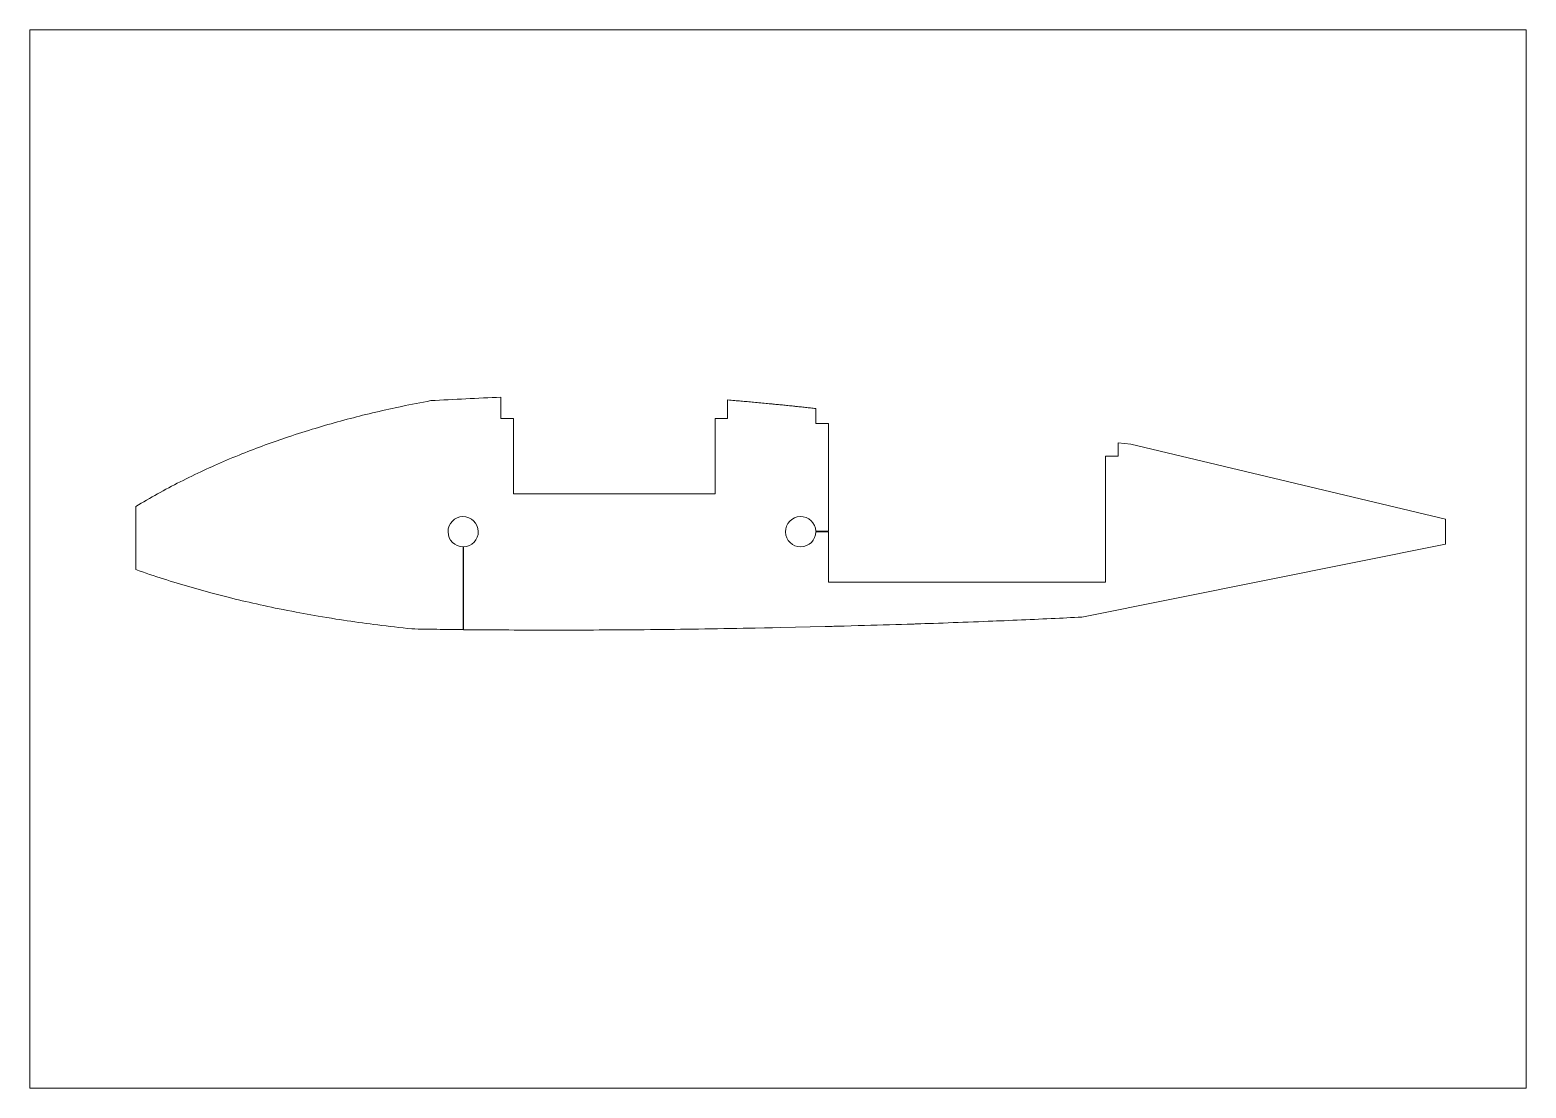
# Paper-space layout 'Sheet' of a CAD drawing. Header units: millimetres. Extents: x 0 to 594, y 0 to 420.
# The model-space entities are those that its viewports show. They can reach past a viewport. Long polylines and large blocks are cut down to what shows.
import ezdxf

# ---------------------------------------------------------------- set-up
doc = ezdxf.new("R2010")
doc.units = ezdxf.units.MM
doc.layers.add('Geometries', color=7, linetype='Continuous')

msp = doc.modelspace()

# ---------------------------------------------------------------- linework, layer by layer
at = {"layer": 'Geometries', "linetype": 'Continuous', "lineweight": 13}
for p, q in [((187, 274.22), (187, 265.83)), ((277, 273.12), (277, 265.83)), ((312, 263.83), (312, 269.73)), ((192, 265.83), (187, 265.83)), ((192, 235.83), (192, 265.83)), ((277, 265.83), (272, 265.83)), ((272, 265.83), (272, 235.83)), ((312, 263.83), (317, 263.83)), ((317, 263.83), (317, 221.05)), ((432, 250.83), (432, 256.13)), ((437.03, 255.58), (432, 256.13)), ((562, 225.83), (437.03, 255.58)), ((427, 200.83), (427, 250.83)), ((427, 250.83), (432, 250.83)), ((272, 235.83), (192, 235.83)), ((42, 205.83), (42, 230.83)), ((562, 215.83), (562, 225.83)), ((312, 221.05), (317, 221.05)), ((317, 220.83), (312, 220.83)), ((317, 220.83), (317, 200.83)), ((172, 214.83), (172, 181.96)), ((172.17, 181.95), (172.17, 214.83)), ((417.59, 186.94), (562, 215.83)), ((317, 200.83), (427, 200.83))]:
    msp.add_line(p, q, dxfattribs=at)
at = {"layer": 'Geometries', "linetype": 'Continuous', "lineweight": 13, "flags": 128}
for points in [[(42, 230.83), (43.07, 231.47), (44.15, 232.11), (45.23, 232.75), (46.32, 233.38), (47.41, 234.01), (48.48, 234.63), (49.57, 235.24), (50.65, 235.84), (51.74, 236.44), (52.86, 237.05), (53.98, 237.66), (55.11, 238.26), (56.24, 238.86), (57.38, 239.46), (58.52, 240.05), (59.67, 240.63), (60.82, 241.21), (61.98, 241.79), (63.14, 242.37), (64.31, 242.94), (65.48, 243.5), (66.65, 244.06), (67.83, 244.62), (68.92, 245.13), (70.01, 245.63), (71.11, 246.13), (72.21, 246.63), (73.31, 247.12), (74.42, 247.61), (75.63, 248.14), (76.85, 248.67), (78.07, 249.19), (79.3, 249.71), (80.53, 250.23), (81.77, 250.74), (83.01, 251.24), (84.16, 251.7), (85.3, 252.16), (86.45, 252.61), (87.61, 253.06), (88.77, 253.51), (89.93, 253.95), (91.1, 254.39), (92.27, 254.83), (93.45, 255.26), (94.63, 255.69), (95.81, 256.12), (97, 256.54), (98.12, 256.94), (99.25, 257.33), (100.38, 257.72), (101.52, 258.11), (102.66, 258.49), (103.98, 258.93), (105.31, 259.36), (106.64, 259.8), (107.98, 260.22), (109.32, 260.65), (110.66, 261.07), (112.02, 261.48), (113.26, 261.86), (114.51, 262.23), (115.76, 262.6), (117.01, 262.97), (118.27, 263.33), (119.54, 263.69), (120.8, 264.05), (122.08, 264.4), (123.35, 264.75), (124.63, 265.1), (125.92, 265.44), (127.2, 265.78), (128.42, 266.09), (129.64, 266.41), (130.87, 266.72), (132.1, 267.03), (133.33, 267.33), (134.64, 267.65), (135.96, 267.97), (137.28, 268.28), (138.6, 268.59), (139.93, 268.89), (141.26, 269.2), (142.52, 269.48), (143.79, 269.76), (145.05, 270.03), (146.33, 270.3), (147.6, 270.57), (149.03, 270.87), (150.46, 271.17), (151.89, 271.46), (153.33, 271.74), (154.78, 272.02), (156.23, 272.3), (157.68, 272.58), (159.14, 272.85)], [(312, 269.73), (311.48, 269.78), (310.97, 269.84), (310.45, 269.89), (309.95, 269.95), (309.44, 270), (308.94, 270.06), (308.44, 270.11), (307.89, 270.17), (307.35, 270.23), (306.82, 270.29), (306.28, 270.34), (305.75, 270.4), (305.26, 270.45), (304.77, 270.5), (304.29, 270.55), (303.97, 270.59), (303.66, 270.62), (303.59, 270.63), (303.51, 270.64), (303.44, 270.64), (303.37, 270.65), (303.3, 270.66), (303.23, 270.67), (303.15, 270.67), (302.6, 270.73), (302.04, 270.79), (301.5, 270.85), (300.95, 270.9), (300.4, 270.96), (299.85, 271.02), (299.3, 271.07), (298.76, 271.13), (298.22, 271.18), (297.7, 271.23), (297.17, 271.29), (296.65, 271.34), (296.14, 271.39), (295.56, 271.45), (294.99, 271.5), (294.71, 271.53), (294.68, 271.54), (294.65, 271.54), (294.62, 271.54), (294.59, 271.54), (294.56, 271.55), (294.52, 271.55), (294.49, 271.55), (294.05, 271.6), (293.47, 271.65), (292.88, 271.71), (292.29, 271.77), (291.57, 271.84), (290.86, 271.9), (290.14, 271.97), (289.43, 272.04), (288.72, 272.11), (288.02, 272.17), (287.32, 272.24), (286.68, 272.29), (286.04, 272.35), (285.41, 272.41), (284.78, 272.46), (284.15, 272.52), (283.52, 272.58), (282.9, 272.63), (282.28, 272.68), (281.66, 272.74), (281.05, 272.79), (280.44, 272.84), (279.83, 272.89), (279.12, 272.95), (278.41, 273.01), (277.7, 273.07), (277, 273.12)], [(151.61, 182.25), (149.89, 182.43), (148.18, 182.62), (146.47, 182.81), (144.76, 183.01), (143.06, 183.21), (141.37, 183.41), (139.68, 183.62), (138.14, 183.81), (136.6, 184.01), (135.06, 184.21), (133.53, 184.42), (132, 184.62), (130.48, 184.84), (128.96, 185.05), (127.45, 185.27), (125.94, 185.49), (124.44, 185.72), (122.94, 185.95), (121.44, 186.18), (119.68, 186.46), (117.93, 186.75), (116.18, 187.04), (114.44, 187.33), (112.97, 187.59), (111.5, 187.84), (110.04, 188.1), (108.58, 188.37), (107.13, 188.64), (105.68, 188.91), (103.97, 189.23), (102.27, 189.56), (100.58, 189.9), (98.9, 190.24), (97.4, 190.55), (95.9, 190.86), (94.41, 191.17), (92.93, 191.49), (91.44, 191.81), (89.97, 192.14), (88.5, 192.47), (87.03, 192.81), (85.64, 193.13), (84.26, 193.45), (82.87, 193.78), (81.5, 194.12), (80.13, 194.45), (78.76, 194.79), (77.15, 195.2), (75.55, 195.61), (73.96, 196.02), (72.37, 196.44), (70.95, 196.82), (69.55, 197.2), (68.14, 197.59), (66.74, 197.98), (65.35, 198.38), (63.96, 198.78), (62.57, 199.18), (61.19, 199.59), (59.82, 200), (58.45, 200.41), (57.08, 200.83), (55.72, 201.25), (54.37, 201.68), (53.01, 202.11), (51.67, 202.54), (50.33, 202.98), (48.92, 203.44), (47.53, 203.91), (46.14, 204.38), (44.75, 204.86), (43.37, 205.34), (42, 205.83)], [(172.17, 181.95), (173.7, 181.94), (175.25, 181.92), (176.8, 181.91), (178.36, 181.9), (179.93, 181.88), (181.08, 181.87), (182.24, 181.86), (183.41, 181.86), (184.27, 181.85), (184.38, 181.85), (184.49, 181.85), (184.61, 181.85), (184.72, 181.85), (184.83, 181.85), (184.94, 181.85), (186.06, 181.84), (188.12, 181.83), (190.2, 181.82), (192.28, 181.81), (194.38, 181.8), (196.47, 181.79), (198.58, 181.79), (200.7, 181.78), (202.82, 181.78), (204.95, 181.78), (207.09, 181.78), (209.19, 181.78), (211.31, 181.78), (213.43, 181.78), (215.56, 181.79), (217.47, 181.79), (217.66, 181.79), (217.85, 181.79), (218.04, 181.79), (218.22, 181.79), (218.39, 181.79), (218.57, 181.79), (218.74, 181.8), (218.92, 181.8), (220.18, 181.8), (221.44, 181.8), (223.69, 181.81), (225.95, 181.82), (227.97, 181.84), (230, 181.85), (232.04, 181.86), (234.08, 181.87), (236.51, 181.89), (238.95, 181.91), (241.4, 181.93), (243.86, 181.95), (246.32, 181.98), (248.79, 182), (251.15, 182.03), (253.53, 182.06), (255.9, 182.08), (258.29, 182.11), (260.68, 182.14), (263.08, 182.18), (265.48, 182.21), (267.9, 182.25), (270.43, 182.28), (272.97, 182.32), (275.52, 182.36), (278.07, 182.41), (280.64, 182.45), (283.21, 182.5), (283.9, 182.51), (284.59, 182.52), (285.26, 182.53), (285.93, 182.55), (286.59, 182.56), (287.26, 182.57), (287.93, 182.58), (291.59, 182.66), (294.87, 182.72), (298.14, 182.79), (303.99, 182.92), (309.83, 183.05), (315.77, 183.2), (316.43, 183.21), (317.1, 183.23), (317.77, 183.25), (318.44, 183.26), (319.12, 183.28), (319.79, 183.3), (320.47, 183.31), (323.28, 183.39), (326.08, 183.46), (328.88, 183.54), (331.37, 183.61), (333.85, 183.68), (336.33, 183.75), (338.8, 183.82), (341.27, 183.9), (343.73, 183.97), (346.04, 184.04), (348.34, 184.12), (348.79, 184.13), (349.25, 184.15), (349.7, 184.16), (350.15, 184.17), (350.6, 184.19), (351.05, 184.2), (351.52, 184.22), (351.99, 184.23), (353.67, 184.29), (355.34, 184.34), (357.01, 184.4), (358.68, 184.46), (360.66, 184.53), (362.63, 184.59), (364.59, 184.66), (366.54, 184.73), (368.49, 184.81), (370.44, 184.88), (372.5, 184.95), (374.56, 185.03), (376.62, 185.11), (378.66, 185.19), (380.45, 185.26), (382.24, 185.33), (383.81, 185.4), (383.95, 185.4), (384.08, 185.41), (384.22, 185.41), (384.36, 185.42), (384.51, 185.43), (385.09, 185.45), (386.83, 185.52), (388.55, 185.59), (390.28, 185.67), (391.99, 185.74), (393.7, 185.81), (395.4, 185.89), (397.09, 185.96), (398.77, 186.04), (400.45, 186.11), (402.12, 186.19), (403.78, 186.27), (405.43, 186.34), (407.07, 186.42), (408.71, 186.5), (410.21, 186.57), (411.7, 186.65), (413.18, 186.72), (414.65, 186.79), (416.12, 186.87), (417.59, 186.94)], [(151.61, 182.25), (152.85, 182.23), (154.09, 182.21), (155.34, 182.18), (156.59, 182.16), (157.85, 182.14), (159.09, 182.12), (160.34, 182.1), (161.59, 182.09), (162.85, 182.07), (164.36, 182.05), (165.87, 182.03), (167.39, 182.01), (168.92, 181.99), (170.46, 181.97), (172, 181.96)]]:
    msp.add_lwpolyline(points, dxfattribs=at)
at = {"layer": 'Geometries', "linetype": 'Continuous', "lineweight": 13}
for centre, radius, start, end in [((289.52, -2085.43), 2361.88, 92.48781, 93.16445), ((172, 220.83), 6, 271.60304, 270), ((306, 220.83), 6, 2.13058, 0)]:
    msp.add_arc(centre, radius, start, end, dxfattribs=at)

psp = doc.layouts.new('Sheet')

# ---------------------------------------------------------------- viewports
at = {"layer": '0'}
psp.add_viewport(center=(297, 210), size=(594, 420), view_center_point=(297, 210), view_height=420, dxfattribs=at)

doc.saveas('drawing.dxf')
